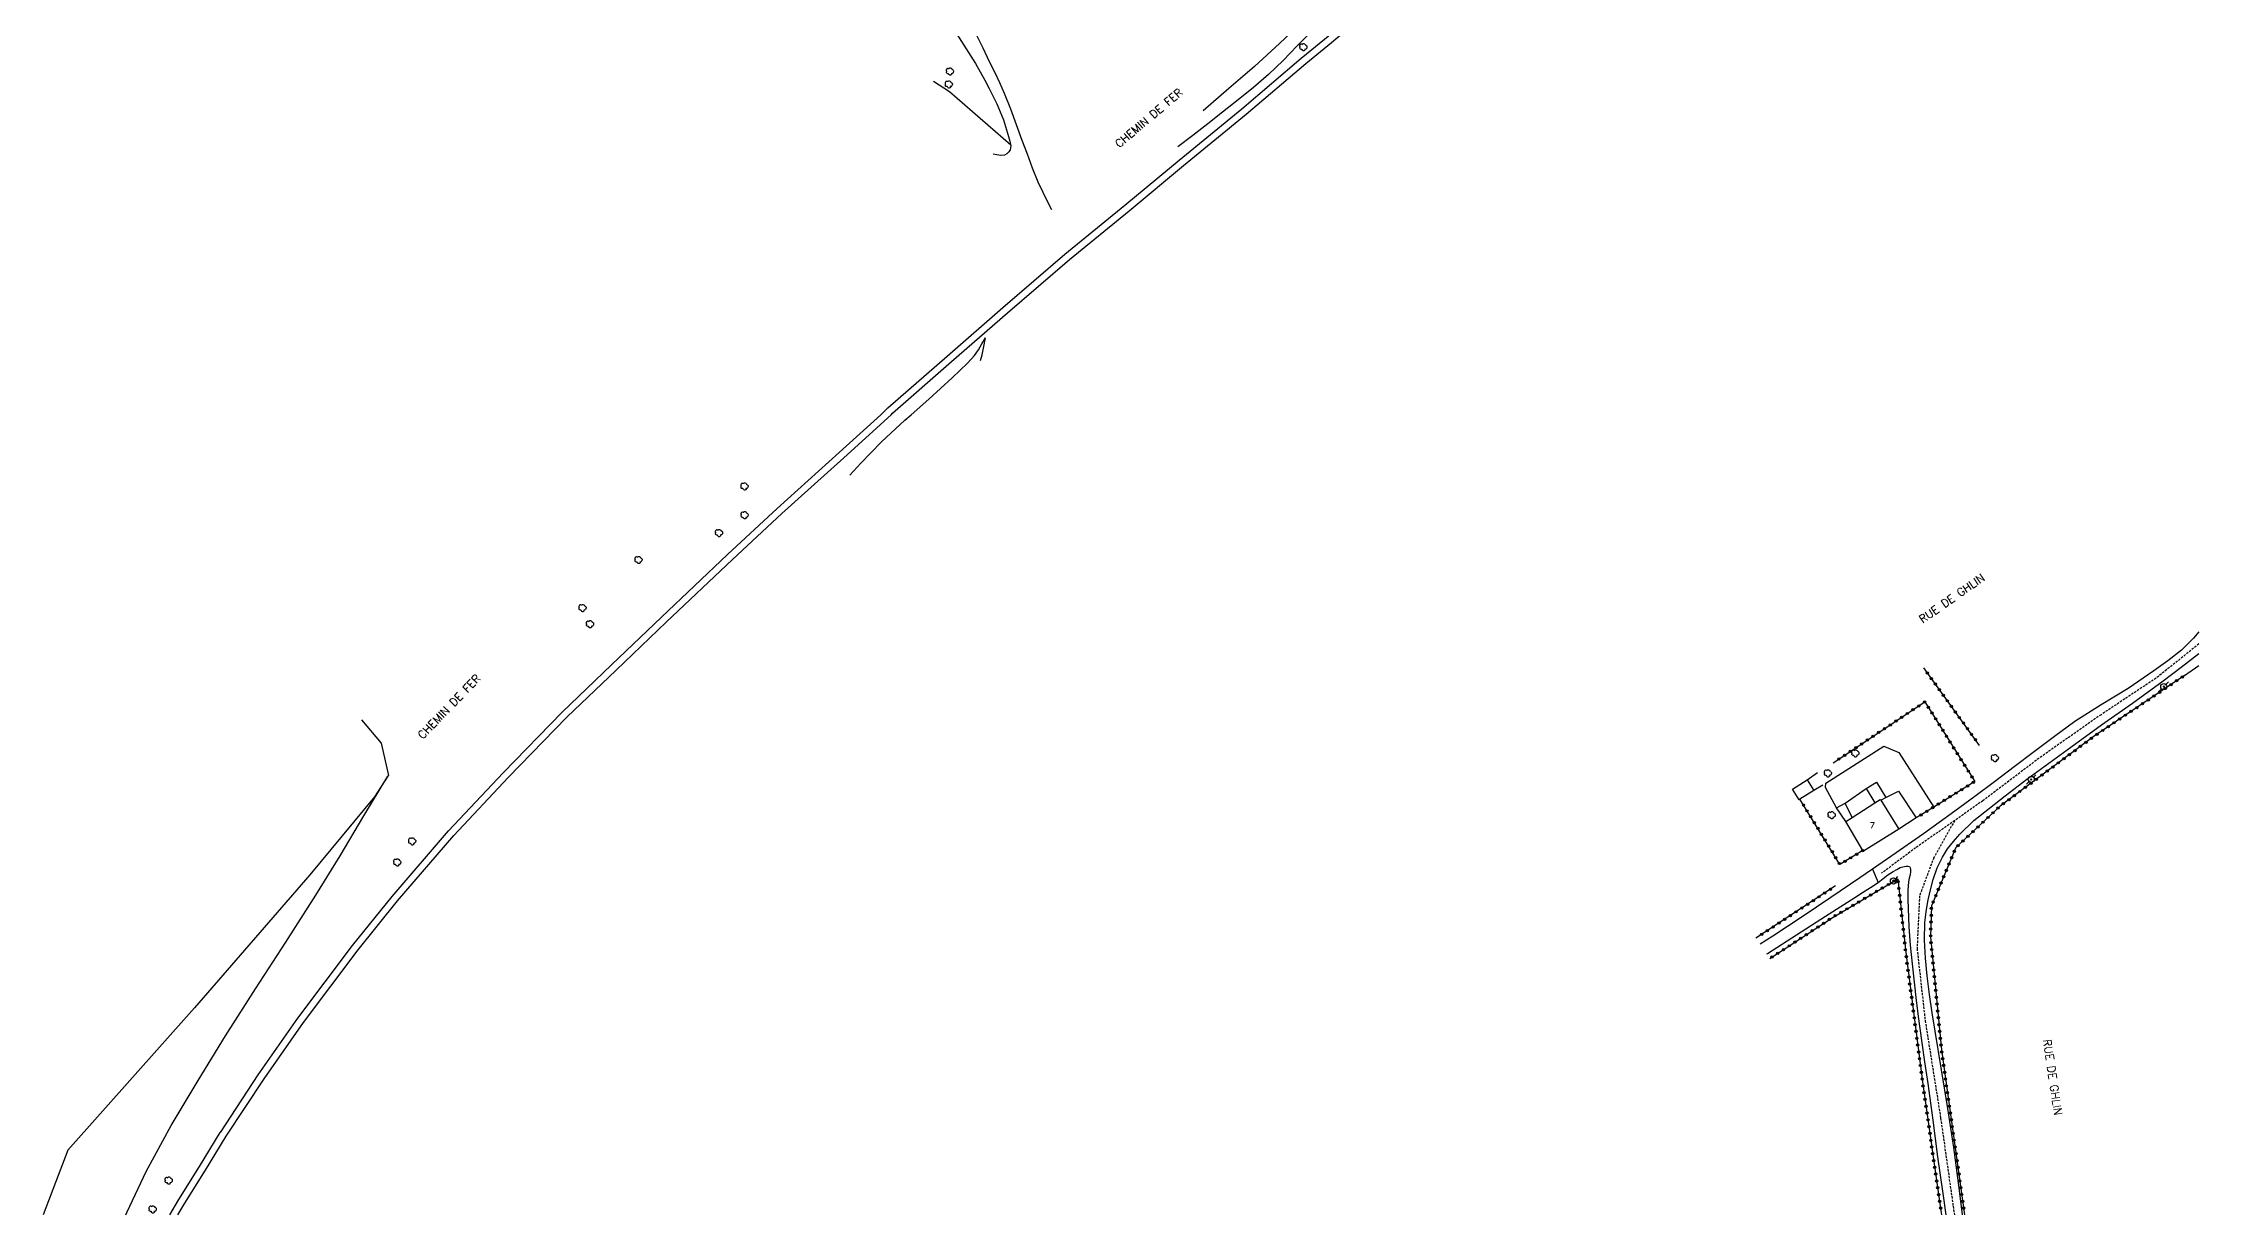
# Model space of a CAD drawing. Header units: millimetres. Extents: x 114000 to 115001, y 129000 to 130000.
# Drawn here: x 114528.5 to 115000, y 129000 to 129256.3 of the extents above; entities that cross this region are included whole.
import ezdxf
from ezdxf.enums import TextEntityAlignment as Align

# ---------------------------------------------------------------- set-up
doc = ezdxf.new("R2010")
doc.units = ezdxf.units.MM
doc.linetypes.add('DASHED', pattern=[0.75, 0.5, -0.25])
doc.layers.get('0').update_dxf_attribs({"linetype": 'CONTINUOUS'})
for name, color, linetype in [('W0001', 6, 'DASHED'), ('W0008', 7, 'CONTINUOUS'), ('W0017', 7, 'CONTINUOUS'), ('W0071', 7, 'CONTINUOUS'), ('W0101', 7, 'CONTINUOUS'), ('W0104', 1, 'CONTINUOUS'), ('W0211', 2, 'CONTINUOUS'), ('W0214', 2, 'CONTINUOUS'), ('W0300', 7, 'CONTINUOUS'), ('W0323', 7, 'CONTINUOUS'), ('W0330', 7, 'CONTINUOUS'), ('W0333', 7, 'CONTINUOUS'), ('W0473', 7, 'CONTINUOUS'), ('W0700', 7, 'CONTINUOUS'), ('W0989', 7, 'CONTINUOUS'), ('W0991', 7, 'CONTINUOUS')]:
    doc.layers.add(name, color=color, linetype=linetype)
doc.styles.get("Standard").update_dxf_attribs({"font": 'romans.shx', "width": 0.85})

# ---------------------------------------------------------------- blocks, each defined once
blk = doc.blocks.new('T300')
for p, q in [((-0.8, 0.51), (-0.86, 0.34)), ((-0.86, 0.34), (-0.86, 0.17)), ((-0.86, 0.17), (-0.74, 0.06)), ((-0.69, 0.63), (-0.8, 0.51)), ((-0.8, -0.06), (-0.74, 0.06)), ((-0.74, 0.06), (-0.69, 0.11)), ((-0.57, 0.69), (-0.69, 0.63)), ((-0.46, 0.69), (-0.57, 0.69)), ((-0.29, 0.63), (-0.46, 0.69)), ((-0.29, 0.63), (-0.17, 0.74)), ((-0.23, 0.57), (-0.29, 0.63)), ((-0.17, 0.74), (-0.06, 0.8)), ((-0.06, 0.8), (0.06, 0.8)), ((0.06, 0.8), (0.23, 0.74)), ((0.23, 0.74), (0.34, 0.63)), ((0.34, 0.63), (0.4, 0.51)), ((0.46, 0.46), (0.34, 0.46)), ((0.4, 0.51), (0.4, 0.46)), ((0.57, 0.4), (0.46, 0.46)), ((0.57, 0.4), (0.69, 0.29)), ((0.69, 0.29), (0.74, 0.17)), ((0.74, 0.06), (0.69, -0.17)), ((0.74, 0.17), (0.74, 0.06)), ((-0.8, -0.17), (-0.8, -0.06)), ((-0.8, -0.23), (-0.8, -0.17)), ((-0.74, -0.34), (-0.8, -0.23)), ((-0.69, -0.4), (-0.74, -0.34)), ((-0.51, -0.46), (-0.69, -0.4)), ((-0.4, -0.46), (-0.51, -0.46)), ((-0.4, -0.46), (-0.34, -0.46)), ((-0.34, -0.46), (-0.34, -0.4)), ((-0.34, -0.51), (-0.34, -0.46)), ((-0.29, -0.63), (-0.34, -0.51)), ((-0.17, -0.74), (-0.29, -0.63)), ((-0.06, -0.8), (-0.17, -0.74)), ((0.06, -0.8), (-0.06, -0.8)), ((0.17, -0.74), (0.06, -0.8)), ((0.23, -0.69), (0.17, -0.74)), ((0.29, -0.46), (0.23, -0.46)), ((0.29, -0.63), (0.23, -0.69)), ((0.46, -0.4), (0.29, -0.46)), ((0.34, -0.51), (0.29, -0.63)), ((0.34, -0.51), (0.34, -0.46)), ((0.57, -0.34), (0.46, -0.4)), ((0.63, -0.29), (0.57, -0.34)), ((0.69, -0.17), (0.63, -0.29))]:
    blk.add_line(p, q)
blk = doc.blocks.new('T473')
for p, q in [((-0.166667, 0.166667), (0.166667, -0.166667)), ((-0.166667, -0.166667), (0.166667, 0.166667)), ((0.500001, 0.500001), (1.000002, 1.000002)), ((-1.000002, -1.000002), (-0.500001, -0.500001))]:
    blk.add_line(p, q)
blk.add_ellipse((0, 0), major_axis=(0.471405, 0.471405), ratio=1, start_param=5.4977871438, end_param=11.780972451)
blk = doc.blocks.new('t323o')
at = {"color": 0, "linetype": 'Continuous'}
for radius in [0.25, 0.15]:
    blk.add_circle((0, 0), radius, dxfattribs=at)

msp = doc.modelspace()

# ---------------------------------------------------------------- linework, layer by layer
at = {"layer": 'W0001'}
for points in [[(115000, 129124.87), (114990.65, 129117.38), (114978.6, 129109.39), (114965.05, 129099.88), (114952.78, 129090.58), (114946.59, 129086.24)], [(114946.59, 129086.24), (114938.04, 129080.26), (114930.58, 129074.7)], [(114946.59, 129086.24), (114942.02, 129078.15), (114938.89, 129069.76), (114938.36, 129058.22), (114940.13, 129042.46), (114943.52, 129021.14), (114946.24, 129001.91), (114946.52, 129000)]]:
    msp.add_lwpolyline(points, dxfattribs=at)
at = {"layer": 'W0008'}
for points in [[(115000, 129127.54), (114998.85, 129126.15), (114996.19, 129123.53), (114993.2, 129121.2), (114990.16, 129118.95), (114984.51, 129115.12), (114978.65, 129111.58), (114972.89, 129107.89), (114968.42, 129104.65), (114964.02, 129101.31), (114959.62, 129097.97), (114955.3, 129094.73), (114950.98, 129091.49), (114946.63, 129088.29), (114939.75, 129083.35), (114932.81, 129078.49), (114928.61, 129075.59)], [(114948.27, 129000), (114947.63, 129005.35), (114946.41, 129014.75), (114945.1, 129023.24), (114943.69, 129031.73), (114942.34, 129040.21), (114941.69, 129044.22), (114941.05, 129048.23), (114940.56, 129052.25), (114940.2, 129056.15), (114939.97, 129060.07), (114940.07, 129063.96), (114940.33, 129066.27), (114940.7, 129068.57), (114941.2, 129070.83), (114941.9, 129073.38), (114942.76, 129075.89), (114943.89, 129078.26), (114945.03, 129080.02), (114946.34, 129081.69), (114947.71, 129083.29), (114950.79, 129086.28), (114954.17, 129088.98), (114957.6, 129091.62), (114962.34, 129095.27), (114967.16, 129098.8), (114972.01, 129102.31), (114978.73, 129107.15), (114985.48, 129111.94), (114992.21, 129116.77), (114996.16, 129119.79), (115000, 129122.74)], [(114928.58, 129075.57), (114929.85, 129072.69), (114930.93, 129073.53), (114932, 129074.38), (114933.13, 129075.12), (114933.9, 129075.56), (114934.69, 129075.95), (114935.52, 129076.19), (114935.96, 129076.26), (114936.41, 129076.29), (114936.74, 129076.19), (114936.86, 129075.91), (114936.89, 129075.51), (114936.9, 129075.12), (114936.83, 129074.37), (114936.65, 129073.62), (114936.49, 129072.86), (114936.34, 129070.93), (114936.34, 129068.99), (114936.38, 129067.04), (114936.54, 129063), (114936.88, 129058.96), (114937.27, 129054.93), (114937.7, 129050.91), (114938.18, 129046.89), (114938.69, 129042.88), (114939.34, 129038.15), (114940.02, 129033.44), (114940.7, 129028.72), (114941.78, 129020.7), (114942.85, 129012.68), (114943.96, 129004.67), (114944.66, 129000)]]:
    msp.add_lwpolyline(points, dxfattribs=at)
at = {"layer": 'W0017'}
for points in [[(114928.58, 129075.57), (114925.83, 129073.68), (114919.53, 129069.39), (114913.2, 129065.15), (114906.82, 129060.98), (114904.01, 129059.21)], [(114905.48, 129057.07), (114905.65, 129057.18), (114912, 129061.25), (114918.36, 129065.31), (114924.72, 129069.38), (114926.43, 129070.49), (114928.14, 129071.59), (114929.85, 129072.69)]]:
    msp.add_lwpolyline(points, dxfattribs=at)
at = {"layer": 'W0071'}
for points in [[(114728.35, 129258.18), (114730.38, 129254.98), (114732.38, 129251.77), (114733.42, 129249.97), (114734.45, 129248.17), (114735.41, 129246.34), (114737.09, 129242.95), (114738.57, 129239.46), (114739.6, 129235.85), (114739.89, 129234.84), (114740.14, 129233.81), (114740.02, 129232.91), (114739.69, 129232.46), (114739.23, 129232.05), (114738.72, 129231.76), (114737.96, 129231.67), (114737.1, 129231.83), (114736.26, 129231.98)], [(114749.09, 129219.82), (114748.31, 129221.36), (114747.18, 129223.61), (114746.12, 129225.88), (114744.89, 129228.89), (114743.76, 129231.94), (114742.63, 129234.99), (114741.37, 129238.42), (114740.12, 129241.85), (114738.77, 129245.23), (114737.72, 129247.56), (114736.61, 129249.87), (114735.5, 129252.18), (114734.07, 129255.14), (114732.62, 129258.1)]]:
    msp.add_lwpolyline(points, dxfattribs=at)
at = {"layer": 'W0101'}
msp.add_lwpolyline([(114934.37, 129084.33), (114926.63, 129079.52), (114926.53, 129079.69), (114922.81, 129086.01), (114924.17, 129086.88), (114929.15, 129090.1), (114930.32, 129090.85), (114930.4, 129090.73)], close=True, dxfattribs=at)
at = {"layer": 'W0104'}
msp.add_lwpolyline([(114915.78, 129092.8), (114912.73, 129090.91), (114912.54, 129090.79), (114911.1, 129093.12), (114914.34, 129095.12)], close=True, dxfattribs=at)
for points in [[(114914.34, 129095.12), (114916.61, 129096.73)], [(114927.21, 129093.27), (114929.48, 129094.64), (114931.5, 129091.28)], [(114917.76, 129093.97), (114915.78, 129092.8)], [(114922.81, 129086.01), (114920.77, 129089.03), (114922.6, 129090.06)], [(114924.17, 129086.88), (114922.6, 129090.06), (114927.21, 129093.27), (114929.15, 129090.1)], [(114930.4, 129090.73), (114931.5, 129091.28), (114934.3, 129092.66), (114938.15, 129086.81), (114934.37, 129084.33)]]:
    msp.add_lwpolyline(points, dxfattribs=at)
at = {"layer": 'W0211'}
for points in [[(114804.07, 129261.08), (114798.88, 129256.18), (114793.44, 129251.16), (114787.84, 129246.31), (114782.24, 129241.45)], [(114733.47, 129186.88), (114733.84, 129188.08), (114734.22, 129189.93), (114734.59, 129191.78)], [(114546.55, 129000), (114546.85, 129000.7), (114550.98, 129009.5), (114556.51, 129019.54), (114562.38, 129029.4), (114568.37, 129039.18), (114574.9, 129049.46), (114581.57, 129059.65), (114588.14, 129069.9), (114593.43, 129078.55), (114598.65, 129087.24), (114603.86, 129095.93)]]:
    msp.add_lwpolyline(points, dxfattribs=at)
at = {"layer": 'W0214'}
for points in [[(114805.92, 129258.82), (114802.8, 129255.64), (114799.69, 129252.44), (114796.48, 129249.36), (114793.21, 129246.54), (114789.85, 129243.83), (114786.46, 129241.15), (114783.21, 129238.61), (114779.94, 129236.09), (114776.66, 129233.58)], [(114718.33, 129175), (114722.2, 129178.38), (114727.33, 129183.09), (114729.01, 129184.66), (114730.69, 129186.25), (114732.2, 129187.97), (114733.04, 129189.2), (114733.82, 129190.49), (114734.59, 129191.78)], [(114704.89, 129161.77), (114707.31, 129164.4), (114711.82, 129169.07), (114716.94, 129173.79), (114718.33, 129175)]]:
    msp.add_lwpolyline(points, dxfattribs=at)
at = {"layer": 'W0323'}
for points in [[(114952.02, 129102.68), (114939.82, 129119.6)], [(114996.82, 129117.94), (114977.11, 129104.68), (114956.52, 129089.37), (114946.86, 129080.32), (114941.51, 129067.57), (114941.3, 129060.82), (114943.68, 129036.12), (114948.76, 129000)], [(114920, 129098.86), (114940.08, 129112.2), (114950.98, 129094.79), (114941.99, 129089.2), (114938.15, 129086.81)], [(114926.53, 129079.69), (114921.49, 129076.65), (114912.73, 129090.91)], [(114920.55, 129071.95), (114903.12, 129060.52)], [(114906.17, 129056.07), (114919.98, 129065.14), (114931.97, 129072.18), (114934.15, 129073.47), (114935.87, 129057.4), (114939.62, 129028.59), (114943.57, 129000.99), (114943.71, 129000)]]:
    msp.add_lwpolyline(points, dxfattribs=at)
at = {"layer": 'W0330'}
for points in [[(114740.11, 129233.92), (114726.73, 129245.64), (114723.22, 129247.87)], [(114996.82, 129117.94), (115000, 129120.16)], [(114598.12, 129108.28), (114602.41, 129103.13), (114603.99, 129096.12), (114603.86, 129095.93), (114600.96, 129091.44), (114586.79, 129074.38), (114561.57, 129045.29), (114533.9, 129014.17), (114528.47, 129000)]]:
    msp.add_lwpolyline(points, dxfattribs=at)
at = {"layer": 'W0333'}
msp.add_lwpolyline([(114920.77, 129089.03), (114918.33, 129093.47), (114918.37, 129094.38), (114931.08, 129102.49), (114934.34, 129101.12), (114941.99, 129089.2)], dxfattribs=at)
at = {"layer": 'W0700'}
for points in [[(114711.67, 129175), (114713.27, 129176.47), (114726.18, 129187.77), (114738.39, 129198.42), (114751.98, 129210.13), (114765.07, 129220.79), (114776.96, 129230.68), (114790.66, 129241.87), (114803.67, 129252.98), (114810.73, 129258.74), (114824.91, 129270.21), (114837.07, 129280.11), (114847.34, 129288.15)], [(114713.94, 129175), (114714.29, 129175.32), (114727.19, 129186.62), (114739.39, 129197.26), (114752.97, 129208.96), (114766.04, 129219.6), (114777.94, 129229.49), (114791.64, 129240.69), (114804.65, 129251.81), (114810.25, 129256.37), (114811.69, 129257.55), (114825.87, 129269.02), (114838.03, 129278.91), (114848.28, 129286.94)], [(114567.24, 129018.02), (114575.54, 129030.63), (114584.18, 129043.01), (114596.18, 129058.88), (114604.83, 129069.64), (114617.17, 129083.97), (114629.1, 129096.69), (114641.99, 129109.92), (114652.77, 129120.26), (114663.72, 129130.73), (114678.2, 129144.43), (114689.02, 129154.51), (114702.57, 129166.7), (114711.67, 129175)], [(114568.51, 129017.18), (114576.8, 129029.77), (114585.42, 129042.1), (114597.39, 129057.94), (114606.01, 129068.66), (114618.31, 129082.95), (114630.21, 129095.63), (114643.06, 129108.84), (114653.82, 129119.15), (114664.77, 129129.62), (114679.25, 129143.32), (114690.05, 129153.38), (114703.59, 129165.56), (114713.94, 129175)], [(114556.21, 129000), (114558.15, 129003.37), (114562.67, 129010.59), (114567.21, 129017.98)], [(114557.97, 129000), (114559.47, 129002.59), (114563.97, 129009.78), (114568.51, 129017.18)]]:
    msp.add_lwpolyline(points, dxfattribs=at)

# ---------------------------------------------------------------- block references
at = {"layer": 'W0300'}
for p in [(114804.17, 129255.35), (114726.87, 129250.03), (114726.62, 129247.2), (114681.93, 129159.29), (114681.94, 129153.01), (114676.35, 129149.1), (114658.74, 129143.22), (114646.49, 129132.7), (114648.15, 129129.16), (114924.9, 129100.92), (114955.42, 129099.87), (114918.9, 129096.56), (114919.72, 129087.39), (114609.24, 129081.69), (114605.98, 129077.06), (114555.99, 129007.49), (114552.49, 129001.18)]:
    msp.add_blockref('T300', p, dxfattribs=at)
at = {"layer": 'W0323'}
for p, rotation in [((114940.61, 129118.5), 125.7910888498243), ((114996.38, 129117.65), 213.9275415222878), ((114941.49, 129117.28), 125.7910888498243), ((114942.37, 129116.07), 125.7910888498243), ((114943.25, 129114.85), 125.7910888498243), ((114944.12, 129113.63), 125.7910888498243), ((114990.16, 129113.47), 213.9275415222878), ((114991.41, 129114.3), 213.9275415222878), ((114992.65, 129115.14), 213.9275415222878), ((114993.9, 129115.98), 213.9275415222878), ((114995.14, 129116.82), 213.9275415222878), ((114934.99, 129108.82), 33.60175497349884), ((114936.24, 129109.65), 33.60175497349884), ((114937.49, 129110.48), 33.60175497349884), ((114938.74, 129111.31), 33.60175497349884), ((114939.99, 129112.14), 33.60175497349884), ((114940.82, 129111.02), 302.0396812540013), ((114941.61, 129109.75), 302.0396812540013), ((114942.41, 129108.48), 302.0396812540013), ((114945, 129112.42), 125.7910888498243), ((114945.88, 129111.2), 125.7910888498243), ((114946.75, 129109.98), 125.7910888498243), ((114947.63, 129108.77), 125.7910888498243), ((114982.69, 129108.44), 213.9275415222878), ((114983.94, 129109.28), 213.9275415222878), ((114985.18, 129110.12), 213.9275415222878), ((114986.43, 129110.95), 213.9275415222878), ((114987.67, 129111.79), 213.9275415222878), ((114988.92, 129112.63), 213.9275415222878), ((114927.5, 129103.84), 33.60175497349884), ((114928.74, 129104.67), 33.60175497349884), ((114929.99, 129105.5), 33.60175497349884), ((114931.24, 129106.33), 33.60175497349884), ((114932.49, 129107.16), 33.60175497349884), ((114933.74, 129107.99), 33.60175497349884), ((114943.21, 129107.21), 302.0396812540013), ((114944, 129105.94), 302.0396812540013), ((114944.8, 129104.67), 302.0396812540013), ((114948.51, 129107.55), 125.7910888498243), ((114949.39, 129106.33), 125.7910888498243), ((114950.26, 129105.12), 125.7910888498243), ((114951.14, 129103.9), 125.7910888498243), ((114976.49, 129104.23), 216.6389845906754), ((114977.72, 129105.09), 213.9275415222878), ((114978.96, 129105.93), 213.9275415222878), ((114980.2, 129106.77), 213.9275415222878), ((114981.45, 129107.61), 213.9275415222878), ((114921.25, 129099.69), 33.60175497349884), ((114922.5, 129100.52), 33.60175497349884), ((114923.75, 129101.35), 33.60175497349884), ((114925, 129102.18), 33.60175497349884), ((114926.25, 129103.01), 33.60175497349884), ((114945.59, 129103.39), 302.0396812540013), ((114946.39, 129102.12), 302.0396812540013), ((114947.18, 129100.85), 302.0396812540013), ((114947.98, 129099.58), 302.0396812540013), ((114969.27, 129098.86), 216.6389845906754), ((114970.47, 129099.75), 216.6389845906754), ((114971.68, 129100.65), 216.6389845906754), ((114972.88, 129101.54), 216.6389845906754), ((114974.08, 129102.44), 216.6389845906754), ((114975.29, 129103.33), 216.6389845906754), ((114948.78, 129098.31), 302.0396812540013), ((114949.57, 129097.04), 302.0396812540013), ((114950.37, 129095.77), 302.0396812540013), ((114950.68, 129094.6), 211.8797649595556), ((114963.25, 129094.38), 216.6389845906754), ((114964.46, 129095.28), 216.6389845906754), ((114965.66, 129096.17), 216.6389845906754), ((114966.86, 129097.07), 216.6389845906754), ((114968.07, 129097.96), 216.6389845906754), ((114913.52, 129089.63), 121.5381752282203), ((114943.04, 129089.85), 211.8797649595556), ((114944.32, 129090.64), 211.8797649595556), ((114945.59, 129091.44), 211.8797649595556), ((114946.86, 129092.23), 211.8797649595556), ((114948.14, 129093.02), 211.8797649595556), ((114949.41, 129093.81), 211.8797649595556), ((114957.23, 129089.9), 216.6389845906754), ((114958.44, 129090.8), 216.6389845906754), ((114959.64, 129091.7), 216.6389845906754), ((114960.84, 129092.59), 216.6389845906754), ((114962.05, 129093.49), 216.6389845906754), ((114914.3, 129088.36), 121.5381752282203), ((114915.09, 129087.08), 121.5381752282203), ((114915.87, 129085.8), 121.5381752282203), ((114939.22, 129087.47), 211.875000788433), ((114940.49, 129088.27), 211.875000788433), ((114941.77, 129089.06), 211.875000788433), ((114951.7, 129084.85), 223.1387718002906), ((114952.79, 129085.88), 223.1387718002906), ((114953.89, 129086.91), 223.1387718002906), ((114954.98, 129087.93), 223.1387718002906), ((114956.07, 129088.96), 223.1387718002906), ((114916.66, 129084.52), 121.5381752282203), ((114917.44, 129083.24), 121.5381752282203), ((114918.23, 129081.96), 121.5381752282203), ((114919.01, 129080.69), 121.5381752282203), ((114947.32, 129080.75), 223.1387718002906), ((114948.41, 129081.78), 223.1387718002906), ((114949.51, 129082.8), 223.1387718002906), ((114950.6, 129083.83), 223.1387718002906), ((114919.8, 129079.41), 121.5381752282203), ((114920.58, 129078.13), 121.5381752282203), ((114921.36, 129076.85), 121.5381752282203), ((114922.57, 129077.31), 211.0605454891357), ((114923.86, 129078.08), 211.0605454891357), ((114925.14, 129078.86), 211.0605454891357), ((114926.43, 129079.63), 211.0605454891357), ((114944.78, 129075.37), 247.2332517126412), ((114945.36, 129076.75), 247.2332517126412), ((114945.94, 129078.13), 247.2332517126412), ((114946.52, 129079.52), 247.2332517126412), ((114919.42, 129071.21), 213.2447030854841), ((114929.49, 129070.73), 30.44360684378962), ((114930.78, 129071.49), 30.44360684378962), ((114932.08, 129072.25), 30.43691363795435), ((114933.37, 129073.01), 30.43691363795435), ((114934.22, 129072.88), 276.0836375941552), ((114934.37, 129071.39), 276.0836375941552), ((114943.04, 129071.22), 247.2332517126412), ((114943.62, 129072.6), 247.2332517126412), ((114944.2, 129073.98), 247.2332517126412), ((114911.9, 129066.27), 213.2447030854841), ((114913.15, 129067.1), 213.2447030854841), ((114914.41, 129067.92), 213.2447030854841), ((114915.66, 129068.74), 213.2447030854841), ((114916.92, 129069.56), 213.2447030854841), ((114918.17, 129070.39), 213.2447030854841), ((114921.73, 129066.17), 30.44360684378962), ((114923.03, 129066.93), 30.44360684378962), ((114924.32, 129067.69), 30.44360684378962), ((114925.61, 129068.45), 30.44360684378962), ((114926.91, 129069.21), 30.44360684378962), ((114928.2, 129069.97), 30.44360684378962), ((114934.53, 129069.9), 276.0836375941552), ((114934.69, 129068.4), 276.0836375941552), ((114934.85, 129066.91), 276.0836375941552), ((114941.49, 129067.03), 268.2336921286008), ((114941.88, 129068.45), 247.2332517126412), ((114942.46, 129069.84), 247.2332517126412), ((114904.37, 129061.34), 213.2447030854841), ((114905.62, 129062.16), 213.2447030854841), ((114906.88, 129062.98), 213.2447030854841), ((114908.13, 129063.81), 213.2447030854841), ((114909.39, 129064.63), 213.2447030854841), ((114910.64, 129065.45), 213.2447030854841), ((114914.16, 129061.31), 33.28837442777714), ((114915.41, 129062.14), 33.28837442777714), ((114916.66, 129062.96), 33.28837442777714), ((114917.92, 129063.78), 33.28837442777714), ((114919.17, 129064.61), 33.28837442777714), ((114920.44, 129065.41), 30.44360684378962), ((114935.01, 129065.42), 276.0836375941552), ((114935.17, 129063.93), 276.0836375941552), ((114935.33, 129062.44), 276.0836375941552), ((114941.35, 129062.53), 268.2336921286008), ((114941.4, 129064.03), 268.2336921286008), ((114941.45, 129065.53), 268.2336921286008), ((114906.63, 129056.37), 33.28837442777714), ((114907.89, 129057.2), 33.28837442777714), ((114909.14, 129058.02), 33.28837442777714), ((114910.39, 129058.84), 33.28837442777714), ((114911.65, 129059.67), 33.28837442777714), ((114912.9, 129060.49), 33.28837442777714), ((114935.49, 129060.95), 276.0836375941552), ((114935.65, 129059.45), 276.0836375941552), ((114935.81, 129057.96), 276.0836375941552), ((114935.99, 129056.47), 277.4204423044121), ((114941.31, 129061.03), 268.2336921286008), ((114941.42, 129059.54), 275.4985559812423), ((114941.57, 129058.04), 275.4985559812423), ((114941.71, 129056.55), 275.4985559812423), ((114936.18, 129054.99), 277.4204423044121), ((114936.37, 129053.5), 277.4204423044121), ((114936.57, 129052.01), 277.4204423044121), ((114941.86, 129055.06), 275.4985559812423), ((114942, 129053.56), 275.4985559812423), ((114942.14, 129052.07), 275.4985559812423), ((114936.76, 129050.52), 277.4204423044121), ((114936.95, 129049.04), 277.4204423044121), ((114937.15, 129047.55), 277.4204423044121), ((114942.29, 129050.58), 275.4985559812423), ((114942.43, 129049.08), 275.4985559812423), ((114942.57, 129047.59), 275.4985559812423), ((114937.34, 129046.06), 277.4204423044121), ((114937.54, 129044.57), 277.4204423044121), ((114937.73, 129043.09), 277.4204423044121), ((114942.72, 129046.1), 275.4985559812423), ((114942.86, 129044.61), 275.4985559812423), ((114943, 129043.11), 275.4985559812423), ((114937.92, 129041.6), 277.4204423044121), ((114938.12, 129040.11), 277.4204423044121), ((114938.31, 129038.62), 277.4204423044121), ((114943.15, 129041.62), 275.4985559812423), ((114943.29, 129040.13), 275.4985559812423), ((114943.44, 129038.63), 275.4985559812423), ((114938.5, 129037.14), 277.4204423044121), ((114938.7, 129035.65), 277.4204423044121), ((114938.89, 129034.16), 277.4204423044121), ((114943.58, 129037.14), 275.4985559812423), ((114943.74, 129035.65), 278.007027279141), ((114943.95, 129034.16), 278.007027279141), ((114939.09, 129032.67), 277.4204423044121), ((114939.28, 129031.19), 277.4204423044121), ((114939.47, 129029.7), 277.4204423044121), ((114939.67, 129028.21), 278.1394033338738), ((114944.16, 129032.68), 278.007027279141), ((114944.37, 129031.19), 278.007027279141), ((114944.58, 129029.71), 278.007027279141), ((114944.79, 129028.22), 278.007027279141), ((114939.88, 129026.73), 278.1394033338738), ((114940.1, 129025.24), 278.1394033338738), ((114940.31, 129023.76), 278.1394033338738), ((114945, 129026.74), 278.007027279141), ((114945.21, 129025.25), 278.007027279141), ((114945.42, 129023.77), 278.007027279141), ((114940.52, 129022.27), 278.1394033338738), ((114940.73, 129020.79), 278.1394033338738), ((114940.95, 129019.3), 278.1394033338738), ((114945.62, 129022.28), 278.007027279141), ((114945.83, 129020.8), 278.007027279141), ((114946.04, 129019.31), 278.007027279141), ((114941.16, 129017.82), 278.1394033338738), ((114941.37, 129016.33), 278.1394033338738), ((114941.58, 129014.85), 278.1394033338738), ((114946.25, 129017.82), 278.007027279141), ((114946.46, 129016.34), 278.007027279141), ((114946.67, 129014.85), 278.007027279141), ((114941.8, 129013.36), 278.1394033338738), ((114942.01, 129011.88), 278.1394033338738), ((114942.22, 129010.39), 278.1394033338738), ((114946.88, 129013.37), 278.007027279141), ((114947.09, 129011.88), 278.007027279141), ((114947.3, 129010.4), 278.007027279141), ((114942.43, 129008.91), 278.1394033338738), ((114942.64, 129007.42), 278.1394033338738), ((114942.86, 129005.94), 278.1394033338738), ((114947.51, 129008.91), 278.007027279141), ((114947.71, 129007.43), 278.007027279141), ((114947.92, 129005.94), 278.007027279141), ((114943.07, 129004.45), 278.1394033338738), ((114943.28, 129002.97), 278.1394033338738), ((114943.49, 129001.49), 278.1394033338738), ((114948.13, 129004.46), 278.007027279141), ((114948.34, 129002.97), 278.007027279141), ((114948.55, 129001.49), 278.007027279141)]:
    msp.add_blockref('t323o', p, dxfattribs=dict(at, rotation=rotation))
at = {"layer": 'W0473'}
for p in [(114992.33, 129115.54), (114963.32, 129095.23), (114933.18, 129073.02)]:
    msp.add_blockref('T473', p, dxfattribs=at)

# ---------------------------------------------------------------- texts
at = {"layer": 'W0989'}
for s, rotation, p in [('CHEMIN DE FER', 40.3977, (114763.86, 129233.25)), ('RUE DE GHLIN', 34.875, (114939.57, 129129.32)), ('CHEMIN DE FER', 46.0247, (114611.51, 129103.91)), ('RUE DE GHLIN', 278.4708, (114965.92, 129038.28))]:
    msp.add_text(s, height=1.75, rotation=rotation, dxfattribs=at).set_placement(p)
at = {"layer": 'W0991'}
msp.add_text('7', height=1.25, dxfattribs=at).set_placement((114928.57, 129085.19), align=Align.MIDDLE_CENTER)

doc.saveas('drawing.dxf')
